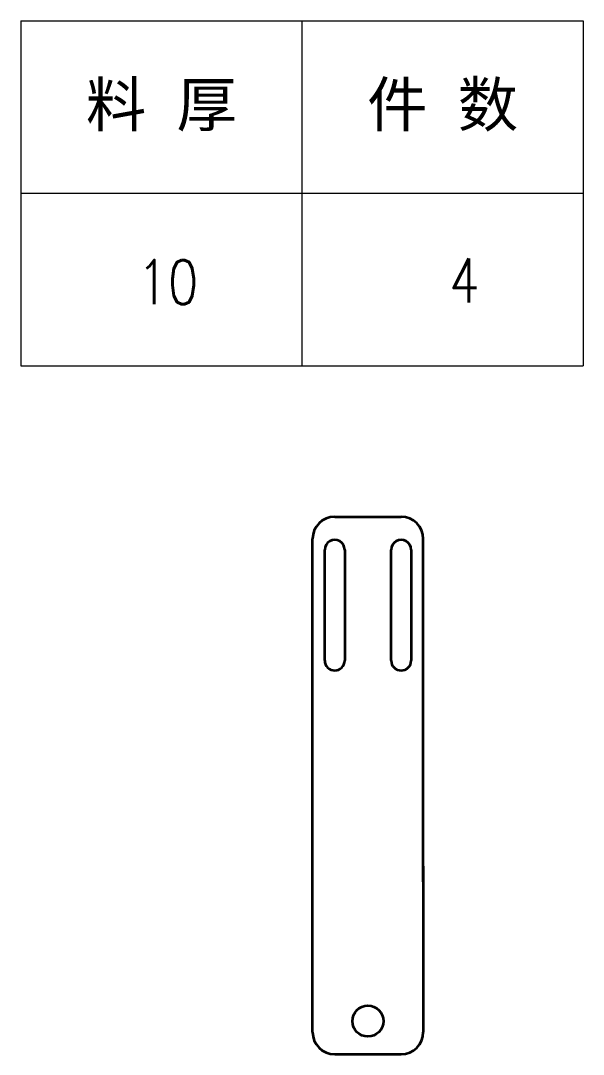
# Model space of a CAD drawing. Header units: millimetres. Extents: x 1333 to 190452, y -42879 to -5704.
# Drawn here: x 176716.3 to 176970.3, y -17049.6 to -16582.4 of the extents above; entities that cross this region are included whole.
import ezdxf
from ezdxf.enums import TextEntityAlignment as Align

# ---------------------------------------------------------------- set-up
doc = ezdxf.new("R2010")
doc.units = ezdxf.units.MM
doc.header["$LTSCALE"] = 0.5
doc.layers.add('标注线', color=3, linetype='Continuous', lineweight=18)
doc.styles.add('DIM', font='romans.shx', dxfattribs={"width": 0.8, "bigfont": 'bigfont.shx'})
doc.styles.get("Standard").update_dxf_attribs({"font": 'simplex.shx'})

# ---------------------------------------------------------------- blocks, each defined once
blk = doc.blocks.new('*T483')
at = {"color": 0, "linetype": 'ByBlock', "lineweight": -2, "transparency": 16777216}
for p, q in [((0, 0), (127, 0)), ((0, 0), (0, -78)), ((63.5, 0), (63.5, -78)), ((127, 0), (127, -78)), ((0, -39), (127, -39)), ((0, -78), (127, -78))]:
    blk.add_line(p, q, dxfattribs=at)
at = {"color": 0, "transparency": 16777216, "char_height": 10, "width": 60.5, "attachment_point": 5}
for s, insert in [('{\\fSimSun|b0|i0|c134|p2;料 厚}', (31.75, -19.5)), ('{\\fSimSun|b0|i0|c134|p2;件 数}', (95.25, -19.5))]:
    blk.add_mtext(s, dxfattribs=dict(at, insert=insert))
blk = doc.blocks.new('拆图参数')
blk.add_blockref('*T483', (-63.5, 78))
at = {"style": 'DIM', "width": 0.8}
blk.add_attdef('6', text='', height=10, dxfattribs=at).set_placement((-37.13, 18.91), align=Align.MIDDLE_LEFT)
blk.add_attdef('1', text='', height=10, dxfattribs=at).set_placement((36.65, 19.27), align=Align.MIDDLE_CENTER)

msp = doc.modelspace()

# ---------------------------------------------------------------- linework, layer by layer
at = {"color": 7, "lineweight": 35}
for p, q in [((176858.045, -16806.624), (176888.045, -16806.624)), ((176848.045, -16971.624), (176848.045, -16816.624)), ((176898.045, -16971.624), (176898.045, -16816.624)), ((176853.545, -16871.624), (176853.545, -16821.624)), ((176862.545, -16821.624), (176862.545, -16871.624)), ((176883.545, -16871.624), (176883.545, -16821.624)), ((176892.545, -16821.624), (176892.545, -16871.624)), ((176848.045, -17039.624), (176848.045, -16964.624)), ((176898.045, -16964.624), (176898.045, -17039.624)), ((176858.045, -17049.624), (176888.045, -17049.624))]:
    msp.add_line(p, q, dxfattribs=at)
msp.add_circle((176873.045, -17034.624), 7, dxfattribs=at)
for centre, radius, start, end in [((176858.045, -16816.624), 10, 90, 179.99999), ((176888.045, -16816.624), 10, 0, 90), ((176858.045, -16821.624), 4.5, 0, 180.00001), ((176888.045, -16821.624), 4.5, 0, 180.00001), ((176858.045, -16871.624), 4.5, 180.00001, 0), ((176888.045, -16871.624), 4.5, 180.00001, 0), ((176858.045, -17039.624), 10, 180, 269.99999), ((176888.045, -17039.624), 10, 270.00001, 360)]:
    msp.add_arc(centre, radius, start, end, dxfattribs=at)

# ---------------------------------------------------------------- block references
at = {"layer": '标注线', "xscale": 2, "yscale": 2, "zscale": 2}
msp.add_blockref('拆图参数', (176843.277, -16738.403), dxfattribs=at).add_auto_attribs({'1': '4', '6': '10'})

doc.saveas('drawing.dxf')
